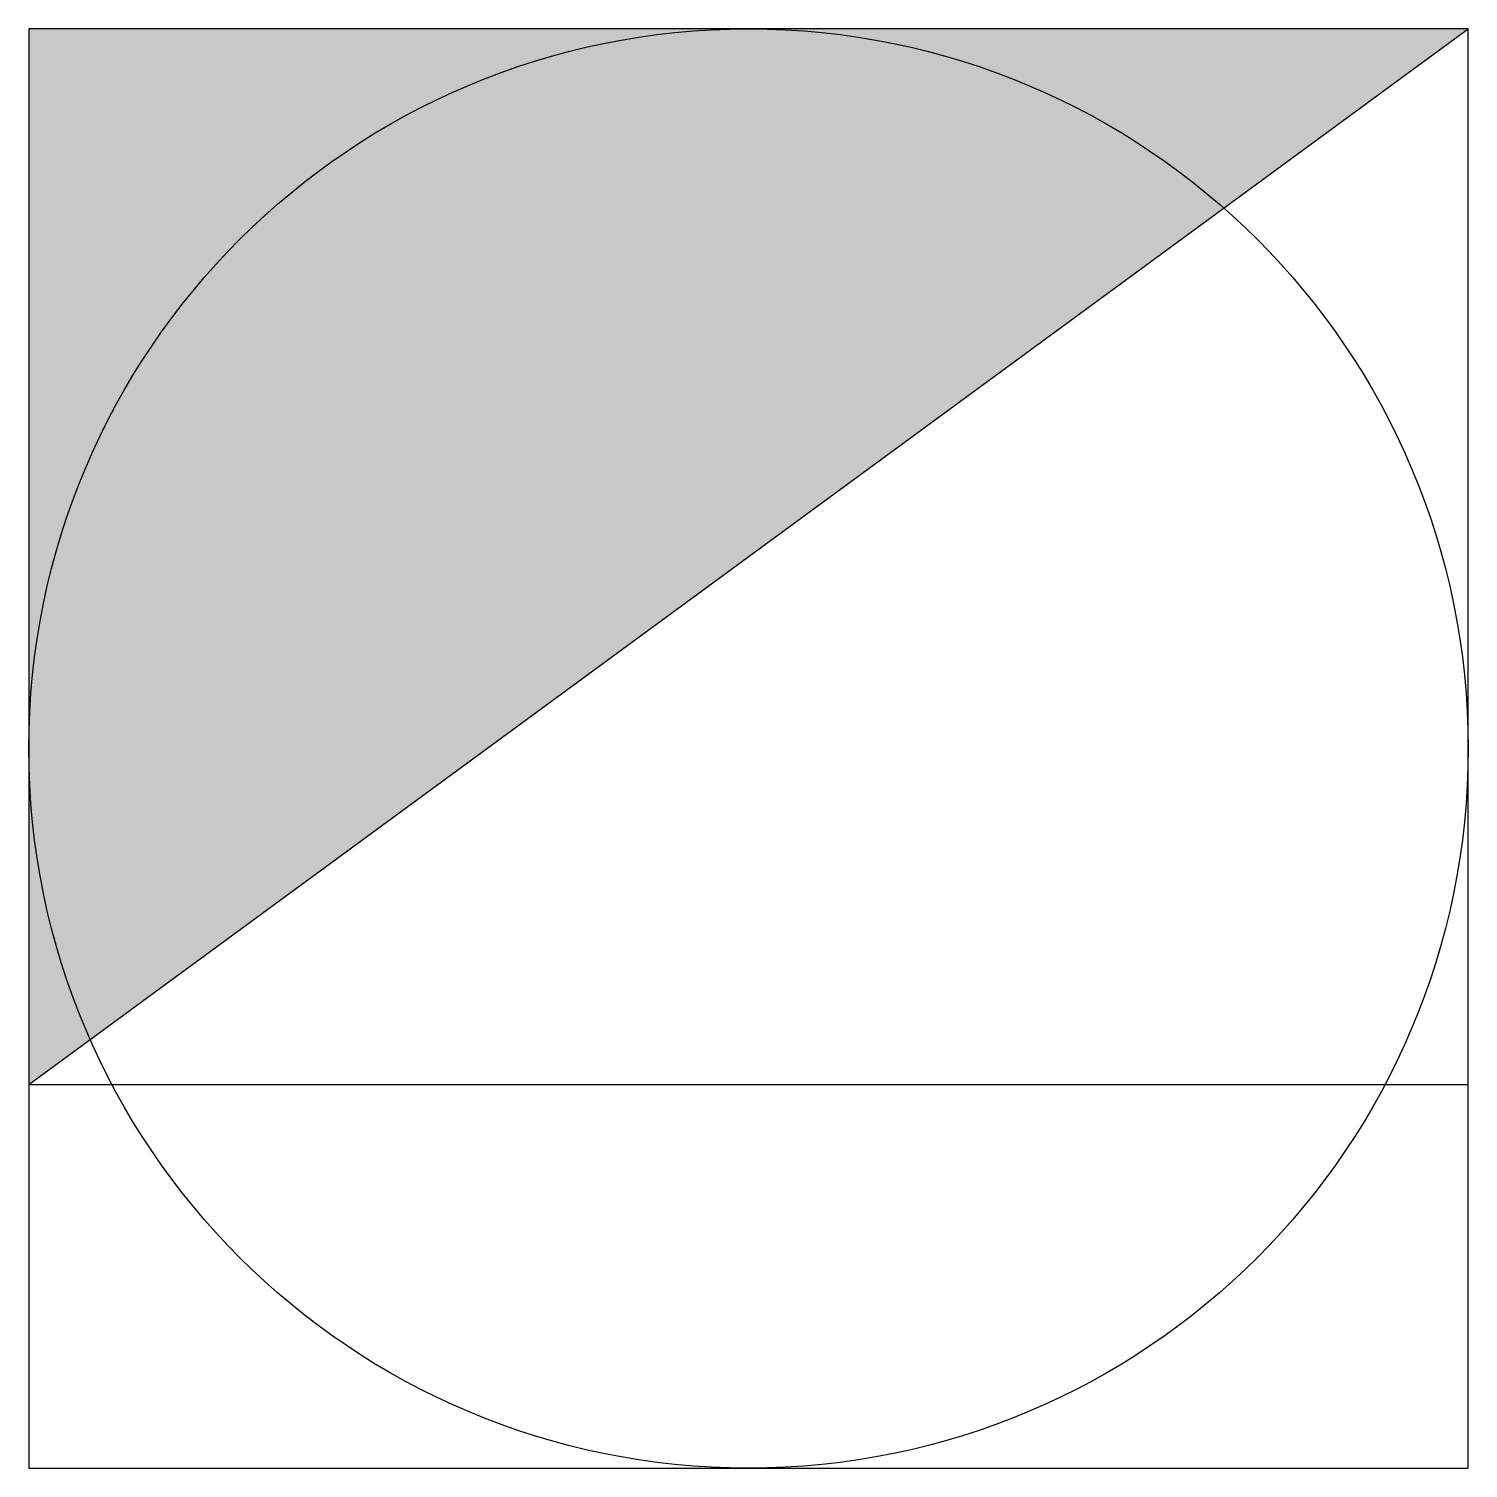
# Model space of a CAD drawing. Header units: metres. Extents: x -1.12 to 1.12, y 0 to 2.25.
import ezdxf

# ---------------------------------------------------------------- set-up
doc = ezdxf.new("R2010")
doc.units = ezdxf.units.M
doc.layers.get('0').update_dxf_attribs({"color": 150})

msp = doc.modelspace()

# ---------------------------------------------------------------- hatches: boundary and pattern name
h = msp.add_hatch(color=256)
h.dxf.hatch_style = 1
h.paths.add_polyline_path([(1.125, 2.25), (-1.125, 2.25), (-1.125, 0.6)])

# ---------------------------------------------------------------- linework, layer by layer
for q in [(1.125, 2.25), (1.125, 0.6)]:
    msp.add_line((-1.125, 0.6), q)
msp.add_lwpolyline([(-1.125, 0), (1.125, 0), (1.125, 2.25), (-1.125, 2.25)], close=True)
msp.add_circle((0, 1.125), 1.125)

doc.saveas('drawing.dxf')
